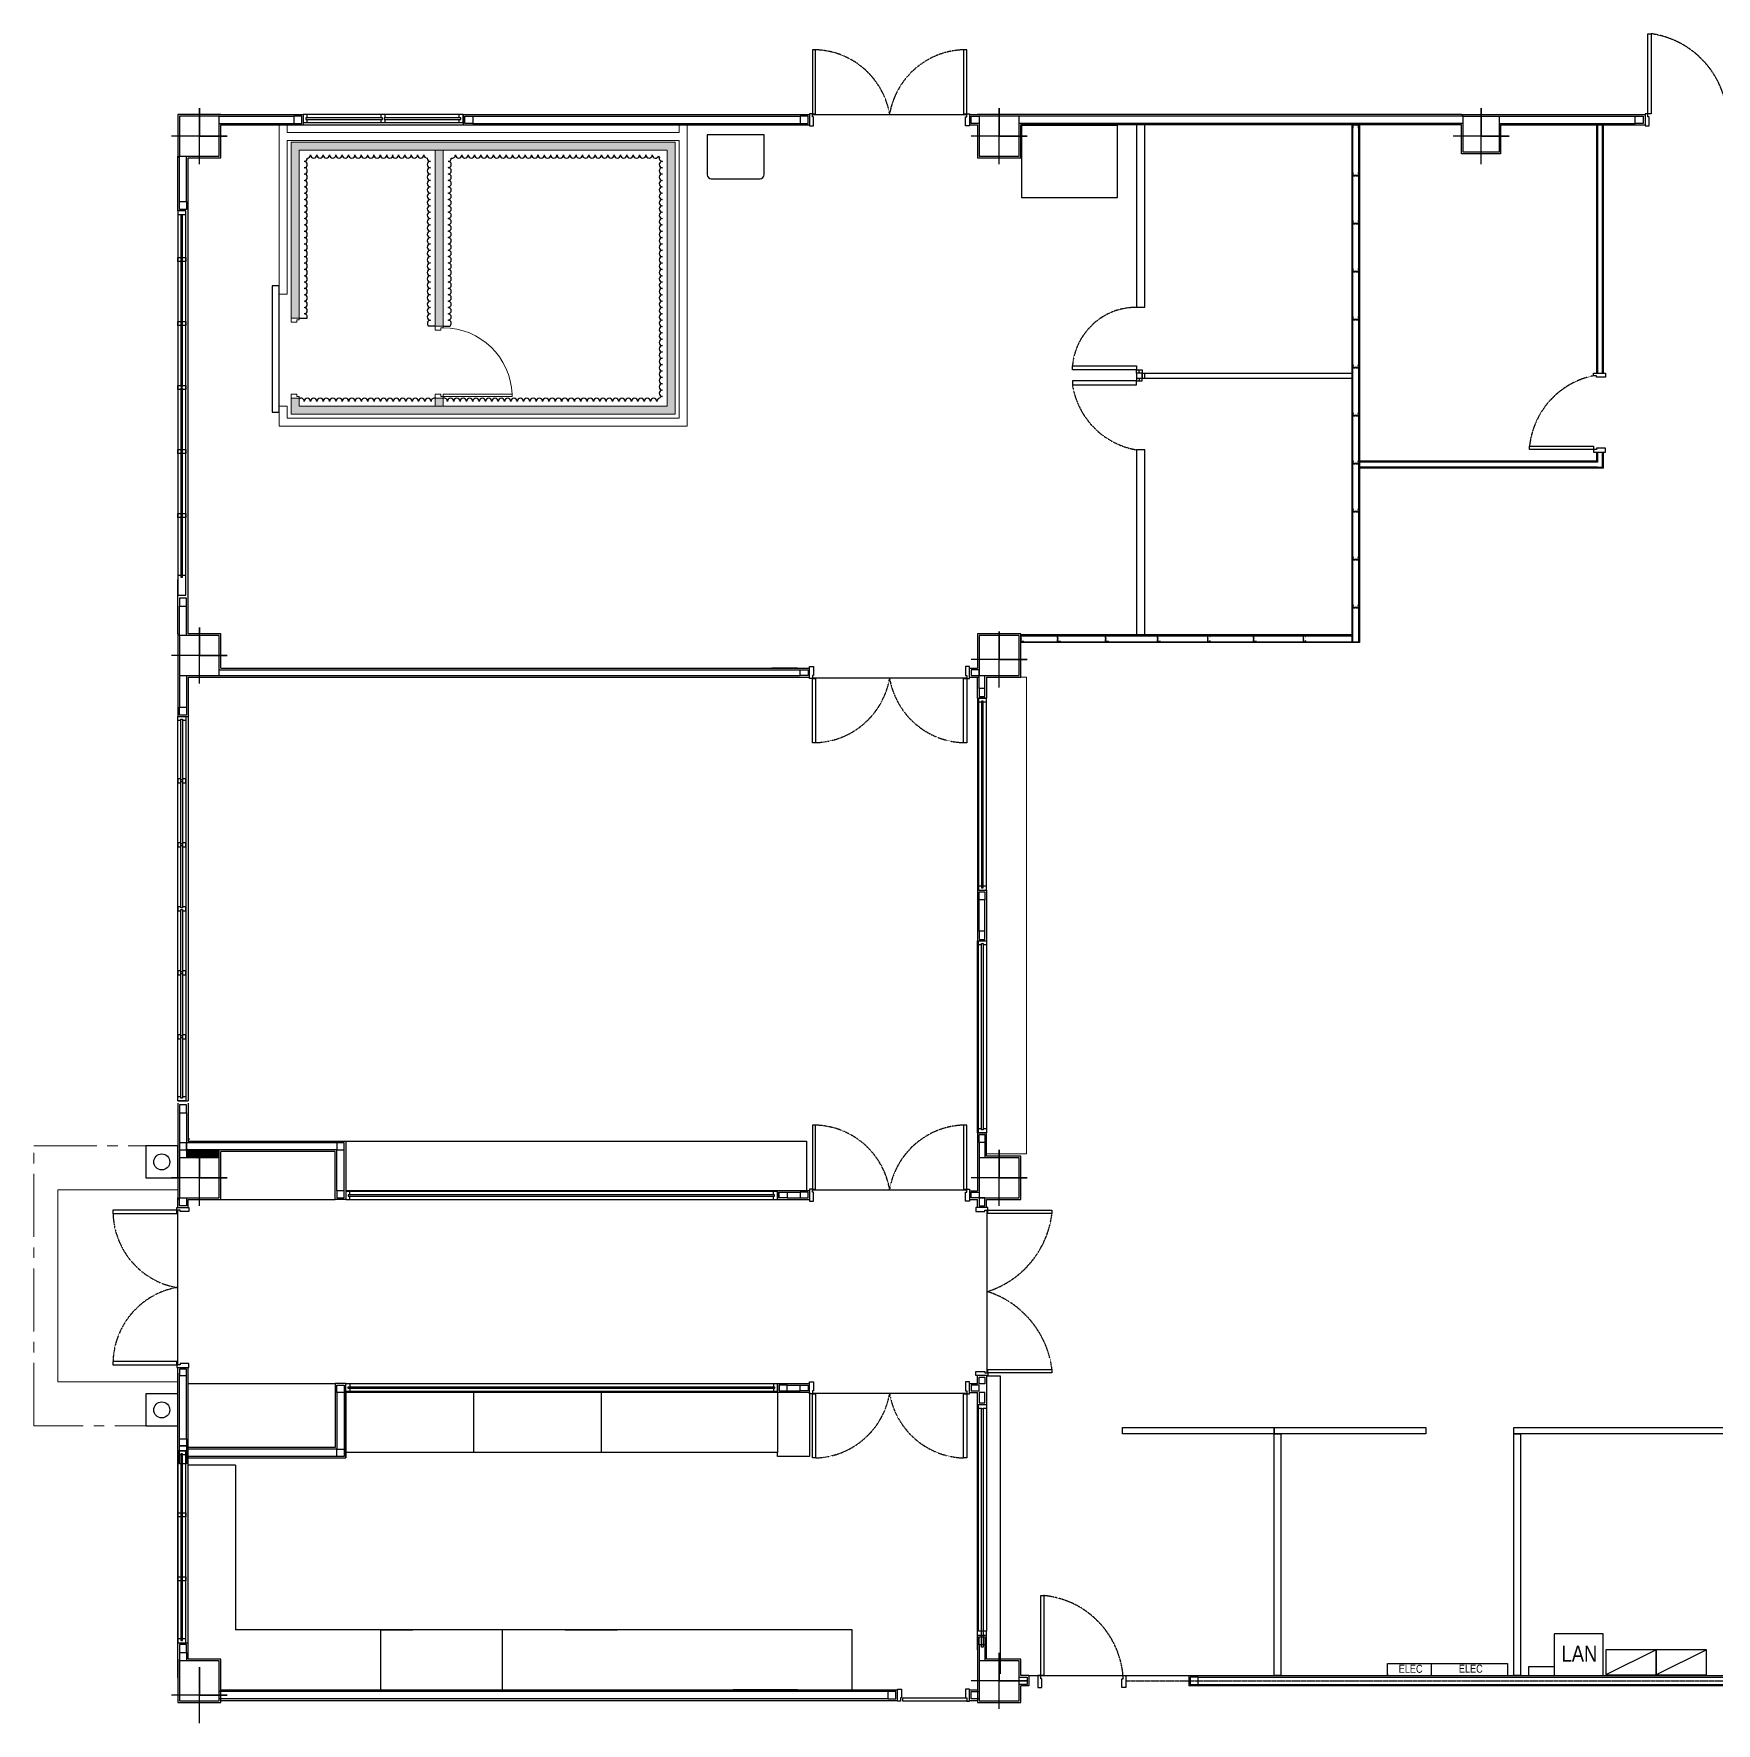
# Model space of a CAD drawing. Header units: inches. Extents: x 1030819 to 1088044, y 14664 to 35779.
# Drawn here: x 1030819 to 1051854, y 14664 to 35779 of the extents above; entities that cross this region are included whole.
import ezdxf

# ---------------------------------------------------------------- set-up
doc = ezdxf.new("R2010")
doc.units = ezdxf.units.IN
doc.header["$MEASUREMENT"] = 0
for name, pattern in [('CENTER2', [1.125, 0.75, -0.125, 0.125, -0.125]), ('DASHED', [0.25, 0.125, -0.125]), ('HIDDEN2', [0.1875, 0.125, -0.0625])]:
    doc.linetypes.add(name, pattern=pattern)
for name, color, linetype in [('1', 7, 'Continuous'), ('ceiling', 7, 'Continuous'), ('COLUMN', 1, 'Continuous'), ('Dry-Wall', 12, 'Continuous'), ('GRID', 156, 'CENTER2'), ('GRID-COLUMN', 210, 'Continuous'), ('H', 1, 'Continuous'), ('Interior Work', 7, 'Continuous'), ('LINE8', 8, 'DASHED'), ('LINE_8GR', 8, 'Continuous'), ('PATITION', 7, 'Continuous'), ('Sash-Door', 51, 'Continuous'), ('Wall-In', 11, 'Continuous'), ('Wall-Out', 40, 'Continuous'), ('WINDOW', 5, 'Continuous'), ('wire_wAY', 43, 'Continuous')]:
    doc.layers.add(name, color=color, linetype=linetype)
doc.layers.add('COL', color=3, linetype='Continuous', lineweight=18)
doc.layers.add('WALL', color=1, linetype='Continuous', lineweight=18)
doc.styles.add('SPEC', font='ARIALN.TTF')
pattern_1 = [(45, (1424751.608, 12471.759), (-8.83883476, 8.83883476), [])]

# ---------------------------------------------------------------- blocks, each defined once
blk = doc.blocks.new('A$C0B07433A')
at = {"layer": 'GRID-COLUMN'}
blk.add_lwpolyline([(0, -350), (0, 0), (350, 0), (0, 0), (0, 350), (0, 0), (-350, 0)], dxfattribs=at)
blk = doc.blocks.new('A$C280F1C85')
at = {"layer": 'ceiling'}
blk.add_circle((200, 200), 100, dxfattribs=at)

msp = doc.modelspace()

# ---------------------------------------------------------------- hatches: boundary and pattern name
at = {"layer": 'H', "ltscale": 100}
h = msp.add_hatch(dxfattribs=at)
h.set_pattern_fill('HONEY', color=0, scale=250, angle=90, style=0)
h.set_pattern_definition([(90, (480316.7, -284010.785), (-27.0632937, 46.875), [31.25, -62.5]), (210, (480316.7, -284010.785), (-27.0632939, -46.8749999), [31.25, -62.5]), (150, (480316.7, -284010.785), (-54.1265877, 1e-07), [-62.5, 31.25])])
h.paths.add_polyline_path([(1034139, 31124), (1034139, 31024), (1035839, 31024), (1035839, 31124)])
h.paths.add_polyline_path([(1034039, 31224), (1034039, 31024), (1034139, 31024), (1034139, 31224)], flags=17)
h.paths.add_polyline_path([(1035939, 31124), (1035939, 31024), (1038739, 31024), (1038739, 31124)])
h.paths.add_polyline_path([(1035839, 31124), (1035839, 31024), (1035939, 31024), (1035939, 31124)], flags=16)
h.paths.add_polyline_path([(1035839, 31224), (1035839, 31124), (1035939, 31124), (1035939, 31224)], flags=17)
h.paths.add_polyline_path([(1034039, 34424), (1034039, 32224), (1034139, 32224), (1034139, 34324), (1038739, 34324), (1038739, 31124), (1038739, 31024), (1038839, 31024), (1038839, 34424)])
h.paths.add_polyline_path([(1035839, 34324), (1035839, 32124), (1035939, 32124), (1035939, 34324)], flags=17)
at = {"layer": 'LINE_8GR'}
h = msp.add_hatch(dxfattribs=at)
h.set_pattern_fill('ANSI31', color=0, scale=100, style=0)
h.set_pattern_definition(pattern_1)
h.paths.add_polyline_path([(1032889, 21729), (1032889, 21829), (1032729, 21829), (1032729, 21729)])
h = msp.add_hatch(dxfattribs=at)
h.set_pattern_fill('ANSI31', color=0, scale=100, style=0)
h.set_pattern_definition(pattern_1)
h.paths.add_polyline_path([(1033139, 21729), (1033139, 21829), (1032889, 21829), (1032889, 21729)])

# ---------------------------------------------------------------- linework, layer by layer
at = {"color": 0, "linetype": 'ByBlock', "ltscale": 100}
for p, q in [((1044605, 34639), (1044605, 32360)), ((1044710, 32360), (1044710, 34639)), ((1044605, 31539), (1044605, 31469)), ((1044675, 31539), (1044675, 31469)), ((1044710, 31469), (1044710, 31539)), ((1044605, 30580), (1044605, 28267)), ((1044710, 30580), (1044605, 30580)), ((1044710, 28267), (1044710, 30580)), ((1050446, 30349), (1050446, 30549)), ((1040366, 27849), (1040048, 27849)), ((1033343, 17889), (1032749, 17889)), ((1040368, 15079), (1039562, 15079))]:
    msp.add_line(p, q, dxfattribs=at)
at = {"color": 0}
for p, q in [((1044605, 32360), (1044710, 32360)), ((1044605, 31580), (1044675, 31580)), ((1044605, 31440), (1044675, 31440))]:
    msp.add_line(p, q, dxfattribs=at)
at = {"color": 0, "linetype": 'HIDDEN2'}
for p, q in [((1044640, 31539), (1044640, 31580)), ((1044640, 31469), (1044640, 31440))]:
    msp.add_line(p, q, dxfattribs=at)
at = {"color": 0, "linetype": 'ByBlock', "ltscale": 100}
for points in [[(1043167, 33731), (1044367, 33731), (1044367, 34631), (1043167, 34631)], [(1033889, 32627), (1033799, 32627), (1033799, 31051), (1033889, 31051)]]:
    msp.add_lwpolyline(points, close=True, dxfattribs=at)
at = {"color": 0}
for points in [[(1044605, 31580), (1043805, 31580), (1043805, 31630), (1044605, 31630), (1044605, 31580)], [(1044605, 31440), (1043805, 31440), (1043805, 31390), (1044605, 31390), (1044605, 31440)], [(1042904, 15279), (1042904, 19003), (1042729, 19003)]]:
    msp.add_lwpolyline(points, dxfattribs=at)
at = {"color": 0, "linetype": 'HIDDEN2'}
for centre, radius, start, end in [((1044601, 31560), 799, 89.7356, 175.0253), ((1044769, 31542), 976, 188.9765, 260.3117)]:
    msp.add_arc(centre, radius, start, end, dxfattribs=at)
at = {"layer": '1', "color": 0}
for p, q in [((1051102, 15582), (1050472, 15267)), ((1051732, 15582), (1051102, 15267))]:
    msp.add_line(p, q, dxfattribs=at)
for points in [[(1050472, 15582), (1050472, 15267), (1051102, 15267), (1051102, 15582)], [(1051102, 15582), (1051102, 15267), (1051732, 15267), (1051732, 15582)]]:
    msp.add_lwpolyline(points, close=True, dxfattribs=at)
at = {"layer": 'COL', "color": 0}
for p, q in [((1042729, 27739), (1043229, 27739)), ((1043229, 21779), (1043229, 27739)), ((1042729, 21779), (1043229, 21779))]:
    msp.add_line(p, q, dxfattribs=at)
at = {"layer": 'COLUMN', "color": 0}
for points in [[(1032639, 34249), (1033139, 34249), (1033139, 34749), (1032639, 34749)], [(1042639, 34249), (1043139, 34249), (1043139, 34749), (1042639, 34749)], [(1048689, 34749), (1049139, 34749), (1049139, 34299), (1048689, 34299)], [(1032639, 27759), (1033139, 27759), (1033139, 28259), (1032639, 28259)], [(1042639, 27759), (1043139, 27759), (1043139, 28259), (1042639, 28259)], [(1032639, 21229), (1033139, 21229), (1033139, 21729), (1032639, 21729)], [(1042639, 21229), (1043139, 21229), (1043139, 21729), (1042639, 21729)], [(1032639, 14944), (1033139, 14944), (1033139, 15444), (1032639, 15444)], [(1042639, 14944), (1043139, 14944), (1043139, 15444), (1042639, 15444)]]:
    msp.add_lwpolyline(points, close=True, dxfattribs=at)
at = {"layer": 'COLUMN', "color": 0, "ltscale": 100}
for points in [[(1032219, 21479), (1032619, 21479), (1032619, 21879), (1032219, 21879)], [(1032219, 18379), (1032619, 18379), (1032619, 18779), (1032219, 18779)]]:
    msp.add_lwpolyline(points, close=True, dxfattribs=at)
at = {"layer": 'Dry-Wall', "color": 0}
for p, q in [((1047298, 34639), (1047298, 28169)), ((1047310, 28169), (1047310, 34639)), ((1047384, 28169), (1047384, 34639)), ((1047396, 34639), (1047396, 28169)), ((1047310, 28267), (1043159, 28267)), ((1043159, 28255), (1047310, 28255)), ((1043159, 28181), (1047384, 28181)), ((1047396, 28169), (1043159, 28169))]:
    msp.add_line(p, q, dxfattribs=at)
for points in [[(1047321, 34607), (1047310, 34607), (1047310, 34639), (1047340, 34639), (1047347, 34633), (1047354, 34639), (1047384, 34639), (1047384, 34607), (1047373, 34607), (1047373, 34609), (1047382, 34609), (1047382, 34637), (1047355, 34637), (1047347, 34631), (1047339, 34637), (1047312, 34637), (1047312, 34609), (1047321, 34609)], [(1047321, 34037), (1047310, 34037), (1047310, 34005), (1047340, 34005), (1047347, 34010), (1047354, 34005), (1047384, 34005), (1047384, 34037), (1047373, 34037), (1047373, 34035), (1047382, 34035), (1047382, 34007), (1047355, 34007), (1047347, 34013), (1047339, 34007), (1047312, 34007), (1047312, 34035), (1047321, 34035)], [(1047321, 33437), (1047310, 33437), (1047310, 33405), (1047340, 33405), (1047347, 33410), (1047354, 33405), (1047384, 33405), (1047384, 33437), (1047373, 33437), (1047373, 33435), (1047382, 33435), (1047382, 33407), (1047355, 33407), (1047347, 33413), (1047339, 33407), (1047312, 33407), (1047312, 33435), (1047321, 33435)], [(1047321, 32837), (1047310, 32837), (1047310, 32805), (1047340, 32805), (1047347, 32810), (1047354, 32805), (1047384, 32805), (1047384, 32837), (1047373, 32837), (1047373, 32835), (1047382, 32835), (1047382, 32807), (1047355, 32807), (1047347, 32813), (1047339, 32807), (1047312, 32807), (1047312, 32835), (1047321, 32835)], [(1047321, 32237), (1047310, 32237), (1047310, 32205), (1047340, 32205), (1047347, 32210), (1047354, 32205), (1047384, 32205), (1047384, 32237), (1047373, 32237), (1047373, 32235), (1047382, 32235), (1047382, 32207), (1047355, 32207), (1047347, 32213), (1047339, 32207), (1047312, 32207), (1047312, 32235), (1047321, 32235)], [(1047321, 31637), (1047310, 31637), (1047310, 31605), (1047340, 31605), (1047347, 31610), (1047354, 31605), (1047384, 31605), (1047384, 31637), (1047373, 31637), (1047373, 31635), (1047382, 31635), (1047382, 31607), (1047355, 31607), (1047347, 31613), (1047339, 31607), (1047312, 31607), (1047312, 31635), (1047321, 31635)], [(1047321, 31037), (1047310, 31037), (1047310, 31005), (1047340, 31005), (1047347, 31010), (1047354, 31005), (1047384, 31005), (1047384, 31037), (1047373, 31037), (1047373, 31035), (1047382, 31035), (1047382, 31007), (1047355, 31007), (1047347, 31013), (1047339, 31007), (1047312, 31007), (1047312, 31035), (1047321, 31035)], [(1047321, 30437), (1047310, 30437), (1047310, 30405), (1047340, 30405), (1047347, 30410), (1047354, 30405), (1047384, 30405), (1047384, 30437), (1047373, 30437), (1047373, 30435), (1047382, 30435), (1047382, 30407), (1047355, 30407), (1047347, 30413), (1047339, 30407), (1047312, 30407), (1047312, 30435), (1047321, 30435)], [(1047321, 29837), (1047310, 29837), (1047310, 29805), (1047340, 29805), (1047347, 29810), (1047354, 29805), (1047384, 29805), (1047384, 29837), (1047373, 29837), (1047373, 29835), (1047382, 29835), (1047382, 29807), (1047355, 29807), (1047347, 29813), (1047339, 29807), (1047312, 29807), (1047312, 29835), (1047321, 29835)], [(1047321, 29237), (1047310, 29237), (1047310, 29205), (1047340, 29205), (1047347, 29210), (1047354, 29205), (1047384, 29205), (1047384, 29237), (1047373, 29237), (1047373, 29235), (1047382, 29235), (1047382, 29207), (1047355, 29207), (1047347, 29213), (1047339, 29207), (1047312, 29207), (1047312, 29235), (1047321, 29235)], [(1047321, 28637), (1047310, 28637), (1047310, 28605), (1047340, 28605), (1047347, 28610), (1047354, 28605), (1047384, 28605), (1047384, 28637), (1047373, 28637), (1047373, 28635), (1047382, 28635), (1047382, 28607), (1047355, 28607), (1047347, 28613), (1047339, 28607), (1047312, 28607), (1047312, 28635), (1047321, 28635)], [(1043191, 28244), (1043191, 28255), (1043159, 28255), (1043159, 28225), (1043164, 28218), (1043159, 28211), (1043159, 28181), (1043191, 28181), (1043191, 28191), (1043189, 28191), (1043189, 28183), (1043161, 28183), (1043161, 28210), (1043167, 28218), (1043161, 28226), (1043161, 28253), (1043189, 28253), (1043189, 28244)], [(1043649, 28244), (1043649, 28255), (1043617, 28255), (1043617, 28225), (1043622, 28218), (1043617, 28211), (1043617, 28181), (1043649, 28181), (1043649, 28191), (1043647, 28191), (1043647, 28183), (1043619, 28183), (1043619, 28210), (1043625, 28218), (1043619, 28226), (1043619, 28253), (1043647, 28253), (1043647, 28244)], [(1044249, 28244), (1044249, 28255), (1044217, 28255), (1044217, 28225), (1044222, 28218), (1044217, 28211), (1044217, 28181), (1044249, 28181), (1044249, 28191), (1044247, 28191), (1044247, 28183), (1044219, 28183), (1044219, 28210), (1044225, 28218), (1044219, 28226), (1044219, 28253), (1044247, 28253), (1044247, 28244)], [(1044899, 28244), (1044899, 28255), (1044867, 28255), (1044867, 28225), (1044872, 28218), (1044867, 28211), (1044867, 28181), (1044899, 28181), (1044899, 28191), (1044897, 28191), (1044897, 28183), (1044869, 28183), (1044869, 28210), (1044875, 28218), (1044869, 28226), (1044869, 28253), (1044897, 28253), (1044897, 28244)], [(1045526, 28244), (1045526, 28255), (1045494, 28255), (1045494, 28225), (1045499, 28218), (1045494, 28211), (1045494, 28181), (1045526, 28181), (1045526, 28191), (1045524, 28191), (1045524, 28183), (1045496, 28183), (1045496, 28210), (1045502, 28218), (1045496, 28226), (1045496, 28253), (1045524, 28253), (1045524, 28244)], [(1046099, 28244), (1046099, 28255), (1046067, 28255), (1046067, 28225), (1046072, 28218), (1046067, 28211), (1046067, 28181), (1046099, 28181), (1046099, 28191), (1046097, 28191), (1046097, 28183), (1046069, 28183), (1046069, 28210), (1046075, 28218), (1046069, 28226), (1046069, 28253), (1046097, 28253), (1046097, 28244)], [(1046722, 28244), (1046722, 28255), (1046690, 28255), (1046690, 28225), (1046695, 28218), (1046690, 28211), (1046690, 28181), (1046722, 28181), (1046722, 28191), (1046720, 28191), (1046720, 28183), (1046692, 28183), (1046692, 28210), (1046698, 28218), (1046692, 28226), (1046692, 28253), (1046720, 28253), (1046720, 28244)]]:
    msp.add_lwpolyline(points, close=True, dxfattribs=at)
at = {"layer": 'GRID', "color": 0}
msp.add_line((1044473, 15194), (1052839, 15194), dxfattribs=at)
at = {"layer": 'H', "color": 0}
for p, q in [((1034139, 32224), (1034236, 32224)), ((1035839, 32124), (1035761, 32124)), ((1035939, 32124), (1036017, 32124))]:
    msp.add_line(p, q, dxfattribs=at)
for centre, start, end in [((1034199, 34224), 270, 0), ((1034239, 34264), 270, 0), ((1034318, 34264), 180, 0), ((1034398, 34264), 180, 0), ((1034477, 34264), 180, 0), ((1034557, 34264), 180, 0), ((1034636, 34264), 180, 0), ((1034715, 34264), 180, 0), ((1034795, 34264), 180, 0), ((1034874, 34264), 180, 0), ((1034954, 34264), 180, 0), ((1035033, 34264), 180, 0), ((1035112, 34264), 180, 0), ((1035192, 34264), 180, 0), ((1035271, 34264), 180, 0), ((1035340, 34265), 180, 0), ((1035419, 34265), 180, 0), ((1035499, 34265), 180, 0), ((1035578, 34265), 180, 0), ((1035657, 34265), 180, 0), ((1035737, 34265), 180, 273.1886), ((1035779, 34224), 178.8363, 270), ((1035999, 34224), 270, 2.7444), ((1036051, 34264), 252.1981, 0), ((1036131, 34264), 180, 0), ((1036210, 34264), 180, 0), ((1036289, 34264), 180, 0), ((1036369, 34264), 180, 0), ((1036448, 34264), 180, 0), ((1036528, 34264), 180, 0), ((1036607, 34264), 180, 0), ((1036686, 34264), 180, 0), ((1036766, 34264), 180, 0), ((1036845, 34264), 180, 0), ((1036924, 34264), 180, 0), ((1037004, 34264), 180, 0), ((1037083, 34264), 180, 0), ((1037163, 34264), 180, 0), ((1037242, 34264), 180, 0), ((1037321, 34264), 180, 0), ((1037401, 34264), 180, 0), ((1037480, 34264), 180, 0), ((1037560, 34264), 180, 0), ((1037639, 34264), 180, 0), ((1037718, 34264), 180, 0), ((1037798, 34264), 180, 0), ((1037877, 34264), 180, 0), ((1037957, 34264), 180, 0), ((1038036, 34264), 180, 0), ((1038115, 34264), 180, 0), ((1038195, 34264), 180, 0), ((1038274, 34264), 180, 0), ((1038354, 34264), 180, 0), ((1038433, 34264), 180, 0), ((1038512, 34264), 180, 0), ((1038592, 34264), 180, 343.6769), ((1038668, 34264), 195.3854, 226.0844), ((1038679, 34224), 163.7614, 270), ((1034199, 34144), 270, 90), ((1034199, 34065), 270, 90), ((1034199, 33986), 270, 90), ((1035779, 34145), 90, 270), ((1035779, 34066), 90, 270), ((1035779, 33986), 90, 270), ((1035999, 34145), 270, 90), ((1035999, 34066), 270, 90), ((1035999, 33986), 270, 90), ((1038679, 34144), 90, 270), ((1038679, 34065), 90, 270), ((1038679, 33986), 90, 270), ((1034199, 33906), 270, 90), ((1034199, 33827), 270, 90), ((1034199, 33747), 270, 90), ((1035779, 33907), 90, 270), ((1035779, 33827), 90, 270), ((1035779, 33748), 90, 270), ((1035999, 33907), 270, 90), ((1035999, 33827), 270, 90), ((1035999, 33748), 270, 90), ((1038679, 33906), 90, 270), ((1038679, 33827), 90, 270), ((1038679, 33747), 90, 270), ((1034199, 33668), 270, 90), ((1034199, 33589), 270, 90), ((1035779, 33669), 90, 270), ((1035779, 33589), 90, 270), ((1035999, 33669), 270, 90), ((1035999, 33589), 270, 90), ((1038679, 33668), 90, 270), ((1038679, 33589), 90, 270), ((1034199, 33509), 270, 90), ((1034199, 33430), 270, 90), ((1034199, 33350), 270, 90), ((1035779, 33510), 90, 270), ((1035779, 33430), 90, 270), ((1035779, 33351), 90, 270), ((1035999, 33510), 270, 90), ((1035999, 33430), 270, 90), ((1035999, 33351), 270, 90), ((1038679, 33509), 90, 270), ((1038679, 33430), 90, 270), ((1038679, 33350), 90, 270), ((1034199, 33271), 270, 90), ((1034199, 33192), 270, 90), ((1034199, 33112), 270, 90), ((1035779, 33272), 90, 270), ((1035779, 33192), 90, 270), ((1035779, 33113), 90, 270), ((1035999, 33272), 270, 90), ((1035999, 33192), 270, 90), ((1035999, 33113), 270, 90), ((1038679, 33271), 90, 270), ((1038679, 33192), 90, 270), ((1038679, 33112), 90, 270), ((1034199, 33033), 270, 90), ((1034199, 32953), 270, 90), ((1035779, 33034), 90, 270), ((1035779, 32954), 90, 270), ((1035999, 33034), 270, 90), ((1035999, 32954), 270, 90), ((1038679, 33033), 90, 270), ((1038679, 32953), 90, 270), ((1034199, 32874), 270, 90), ((1034199, 32795), 270, 90), ((1034199, 32715), 270, 90), ((1035779, 32875), 90, 270), ((1035779, 32795), 90, 270), ((1035779, 32716), 90, 270), ((1035999, 32875), 270, 90), ((1035999, 32795), 270, 90), ((1035999, 32716), 270, 90), ((1038679, 32874), 90, 270), ((1038679, 32795), 90, 270), ((1038679, 32715), 90, 270), ((1034199, 32636), 270, 90), ((1034199, 32557), 270, 90), ((1035779, 32637), 90, 270), ((1035779, 32557), 90, 270), ((1035779, 32478), 90, 270), ((1035999, 32637), 270, 90), ((1035999, 32557), 270, 90), ((1035999, 32478), 270, 90), ((1038679, 32636), 90, 270), ((1038679, 32557), 90, 270), ((1034199, 32477), 270, 90), ((1034199, 32398), 270, 90), ((1034199, 32318), 270, 90), ((1035779, 32398), 90, 270), ((1035779, 32319), 90, 270), ((1035999, 32398), 270, 90), ((1035999, 32319), 270, 90), ((1038679, 32477), 90, 270), ((1038679, 32398), 90, 270), ((1038679, 32318), 90, 270), ((1034199, 32239), 337.6214, 90), ((1035779, 32240), 90, 270), ((1035779, 32160), 90, 244.1267), ((1035999, 32240), 270, 90), ((1035999, 32160), 295.8733, 90), ((1038679, 32239), 90, 270), ((1038679, 32160), 90, 270), ((1038679, 32080), 90, 270), ((1038679, 32001), 90, 270), ((1038679, 31921), 90, 270), ((1038679, 31842), 90, 270), ((1038679, 31763), 90, 270), ((1038679, 31683), 90, 270), ((1038679, 31604), 90, 270), ((1038679, 31524), 90, 270), ((1038679, 31445), 90, 270), ((1038679, 31366), 90, 270), ((1038679, 31286), 90, 270), ((1034161, 31185), 0, 122.8558), ((1034240, 31185), 0, 180), ((1034319, 31185), 0, 180), ((1034399, 31185), 0, 180), ((1034478, 31185), 0, 180), ((1034558, 31185), 0, 180), ((1034558, 31185), 0, 180), ((1034637, 31185), 0, 180), ((1034716, 31185), 0, 180), ((1034796, 31185), 0, 180), ((1034875, 31185), 0, 180), ((1034955, 31185), 0, 180), ((1035034, 31185), 0, 180), ((1035113, 31185), 0, 180), ((1035193, 31185), 0, 180), ((1035272, 31185), 0, 180), ((1035352, 31185), 0, 180), ((1035431, 31185), 0, 180), ((1035510, 31185), 0, 180), ((1035590, 31185), 0, 180), ((1035669, 31185), 0, 180), ((1035748, 31185), 0, 180), ((1035828, 31185), 73.6748, 180), ((1035950, 31185), 0, 106.3252), ((1036030, 31185), 0, 180), ((1036109, 31185), 0, 180), ((1036188, 31185), 0, 180), ((1036268, 31185), 0, 180), ((1036347, 31185), 0, 180), ((1036427, 31185), 0, 180), ((1036506, 31185), 0, 180), ((1036585, 31185), 0, 180), ((1036665, 31185), 0, 180), ((1036744, 31185), 0, 180), ((1036824, 31185), 0, 180), ((1036903, 31185), 0, 180), ((1036982, 31185), 0, 180), ((1037062, 31185), 0, 180), ((1037141, 31185), 0, 180), ((1037221, 31185), 0, 180), ((1037300, 31185), 0, 180), ((1037379, 31185), 0, 180), ((1037459, 31185), 0, 180), ((1037538, 31185), 0, 180), ((1037618, 31185), 0, 180), ((1037697, 31185), 0, 180), ((1037776, 31185), 0, 180), ((1037856, 31185), 0, 180), ((1037935, 31185), 0, 180), ((1038014, 31185), 0, 180), ((1038094, 31185), 0, 180), ((1038173, 31185), 0, 180), ((1038253, 31185), 0, 180), ((1038332, 31185), 0, 180), ((1038411, 31185), 0, 180), ((1038491, 31185), 0, 180), ((1038570, 31185), 0, 180), ((1038650, 31185), 99.781, 180), ((1038679, 31207), 90, 154.5248)]:
    msp.add_arc(centre, 39.7, start, end, dxfattribs=at)
at = {"layer": 'Interior Work', "color": 0}
for p, q in [((1050356, 34639), (1050356, 31539)), ((1050371, 34639), (1050371, 31539)), ((1050431, 31539), (1050431, 34639)), ((1050446, 31539), (1050446, 34639)), ((1050356, 30439), (1047396, 30439)), ((1050371, 30424), (1047396, 30424)), ((1050356, 30549), (1050356, 30439)), ((1050371, 30549), (1050371, 30424)), ((1050431, 30364), (1050431, 30549)), ((1050371, 30364), (1047396, 30364)), ((1050446, 30349), (1047396, 30349)), ((1050371, 30364), (1050431, 30364)), ((1034719, 21939), (1040480, 21939)), ((1034719, 21939), (1034719, 21319)), ((1040480, 21939), (1040480, 21319)), ((1034719, 18799), (1034719, 17979)), ((1033343, 17889), (1033343, 15829))]:
    msp.add_line(p, q, dxfattribs=at)
at = {"layer": 'Interior Work', "color": 0, "lineweight": -2}
for p, q in [((1050440, 15779), (1049827, 15779)), ((1049827, 15778), (1049827, 15259)), ((1050440, 15259), (1050440, 15779)), ((1049827, 15368), (1049507, 15368)), ((1049507, 15368), (1049507, 15259))]:
    msp.add_line(p, q, dxfattribs=at)
at = {"layer": 'LINE8', "color": 0, "linetype": 'ByBlock'}
for p, q in [((1039239, 34518), (1039239, 34018)), ((1039949, 34518), (1039239, 34518)), ((1039949, 34018), (1039949, 34518)), ((1039289, 33968), (1039899, 33968)), ((1047396, 31272), (1047396, 32472)), ((1032749, 21969), (1032769, 21969)), ((1036319, 18049), (1036319, 18799)), ((1037919, 18049), (1037919, 18799)), ((1040119, 18799), (1040119, 18049)), ((1040519, 18799), (1040519, 17999)), ((1040119, 18049), (1034719, 18049)), ((1037919, 18049), (1036319, 18049)), ((1040119, 18049), (1037919, 18049)), ((1040119, 17999), (1040119, 18049)), ((1040519, 17999), (1040119, 17999)), ((1041053, 15829), (1033343, 15829)), ((1035159, 15079), (1035159, 15829)), ((1035159, 15829), (1035559, 15829)), ((1036679, 15079), (1036679, 15829)), ((1037464, 15829), (1038114, 15829)), ((1037464, 15829), (1038114, 15829)), ((1041053, 15079), (1041053, 15829)), ((1047743, 15259), (1047743, 15409)), ((1047743, 15409), (1049243, 15409)), ((1047743, 15409), (1048291, 15409)), ((1047743, 15279), (1047743, 15259)), ((1048291, 15409), (1048291, 15259)), ((1049243, 15409), (1049243, 15259))]:
    msp.add_line(p, q, dxfattribs=at)
for points in [[(1046328, 18361), (1046328, 18279), (1044432, 18279), (1044432, 18361)], [(1048225, 18361), (1048225, 18279), (1046328, 18279), (1046328, 18361)], [(1046328, 18279), (1046410, 18279), (1046410, 15259), (1046328, 15259)], [(1053635, 18361), (1053635, 18279), (1049323, 18279), (1049323, 18361)], [(1049323, 18279), (1049405, 18279), (1049405, 15259), (1049323, 15259)]]:
    msp.add_lwpolyline(points, close=True, dxfattribs=at)
for centre, start, end in [((1039289, 34018), 180, 270), ((1039899, 34018), 270, 0)]:
    msp.add_arc(centre, 50, start, end, dxfattribs=at)
at = {"layer": 'PATITION', "color": 0}
msp.add_line((1044619, 34639), (1044549, 34639), dxfattribs=at)
for points in [[(1044675, 31580), (1044675, 31539), (1044605, 31539), (1044605, 31580)], [(1044675, 31440), (1044675, 31469), (1044605, 31469), (1044605, 31440)]]:
    msp.add_lwpolyline(points, dxfattribs=at)
msp.add_lwpolyline([(1044675, 31539), (1047298, 31539), (1047298, 31469), (1044675, 31469)], close=True, dxfattribs=at)
at = {"layer": 'Sash-Door', "color": 0}
for points in [[(1051001, 34779), (1051001, 35779), (1051041, 35779), (1051041, 34779)], [(1040594, 34779), (1040594, 35579), (1040554, 35579), (1040554, 34779)], [(1042484, 34779), (1042484, 35579), (1042444, 35579), (1042444, 34779)], [(1040399, 34659), (1040499, 34659), (1040499, 34749), (1040399, 34749)], [(1042639, 34659), (1042539, 34659), (1042539, 34749), (1042639, 34749)], [(1050840, 34749), (1050940, 34749), (1050940, 34659), (1050840, 34659)], [(1050319, 30584), (1049519, 30584), (1049519, 30624), (1050319, 30624)], [(1040399, 27829), (1040499, 27829), (1040499, 27759), (1040399, 27759)], [(1040594, 27719), (1040594, 26919), (1040554, 26919), (1040554, 27719)], [(1042484, 27719), (1042484, 26919), (1042444, 26919), (1042444, 27719)], [(1042639, 27829), (1042539, 27829), (1042539, 27759), (1042639, 27759)], [(1042639, 27596), (1042639, 27496), (1042709, 27496), (1042709, 27596)], [(1042639, 24956), (1042639, 25056), (1042709, 25056), (1042709, 24956)], [(1042639, 24561), (1042639, 24461), (1042709, 24461), (1042709, 24561)], [(1040594, 21339), (1040594, 22139), (1040554, 22139), (1040554, 21339)], [(1042484, 21339), (1042484, 22139), (1042444, 22139), (1042444, 21339)], [(1042639, 21921), (1042639, 22021), (1042709, 22021), (1042709, 21921)], [(1032729, 21229), (1032729, 21129), (1032639, 21129), (1032639, 21229)], [(1040239, 21229), (1040139, 21229), (1040139, 21299), (1040239, 21299)], [(1040399, 21229), (1040499, 21229), (1040499, 21299), (1040399, 21299)], [(1042639, 21229), (1042539, 21229), (1042539, 21299), (1042639, 21299)], [(1042639, 21229), (1042639, 21129), (1042709, 21129), (1042709, 21229)], [(1042749, 21074), (1043549, 21074), (1043549, 21034), (1042749, 21034)], [(1032609, 19184), (1031809, 19184), (1031809, 19144), (1032609, 19144)], [(1032729, 19009), (1032729, 19089), (1032639, 19089), (1032639, 19009)], [(1042749, 19084), (1043549, 19084), (1043549, 19044), (1042749, 19044)], [(1040239, 18889), (1040139, 18889), (1040139, 18819), (1040239, 18819)], [(1040399, 18889), (1040499, 18889), (1040499, 18819), (1040399, 18819)], [(1042639, 18889), (1042539, 18889), (1042539, 18819), (1042639, 18819)], [(1042639, 18907), (1042639, 18989), (1042709, 18989), (1042709, 18907)], [(1042639, 18798), (1042639, 18669), (1042709, 18669), (1042709, 18798)], [(1040594, 18779), (1040594, 17979), (1040554, 17979), (1040554, 18779)], [(1042484, 18779), (1042484, 17979), (1042444, 17979), (1042444, 18779)], [(1043408, 15259), (1043408, 16259), (1043448, 16259), (1043448, 15259)], [(1042639, 15644), (1042639, 15744), (1042709, 15744), (1042709, 15644)], [(1043239, 15149), (1043139, 15149), (1043139, 15239), (1043239, 15239)], [(1045279, 15149), (1045379, 15149), (1045379, 15239), (1045279, 15239)], [(1041499, 14969), (1041599, 14969), (1041599, 15059), (1041499, 15059)], [(1042639, 14969), (1042539, 14969), (1042539, 15059), (1042639, 15059)], [(1042484, 14939), (1041684, 14939), (1041684, 14979), (1042484, 14979)]]:
    msp.add_lwpolyline(points, close=True, dxfattribs=at)
for points in [[(1040519, 34779), (1040519, 34629), (1040569, 34629), (1040569, 34739), (1040554, 34739), (1040554, 34779), (1040519, 34779)], [(1042519, 34779), (1042519, 34629), (1042469, 34629), (1042469, 34739), (1042484, 34739), (1042484, 34779), (1042519, 34779)], [(1050966, 34779), (1050966, 34629), (1051016, 34629), (1051016, 34739), (1051001, 34739), (1051001, 34779), (1050966, 34779)], [(1050319, 31539), (1050469, 31539), (1050469, 31489), (1050359, 31489), (1050359, 31504), (1050319, 31504), (1050319, 31539)], [(1050319, 30549), (1050469, 30549), (1050469, 30599), (1050359, 30599), (1050359, 30584), (1050319, 30584), (1050319, 30549)], [(1040519, 27719), (1040519, 27869), (1040569, 27869), (1040569, 27759), (1040554, 27759), (1040554, 27719), (1040519, 27719)], [(1042519, 27719), (1042519, 27869), (1042469, 27869), (1042469, 27759), (1042484, 27759), (1042484, 27719), (1042519, 27719)], [(1040519, 21339), (1040519, 21189), (1040569, 21189), (1040569, 21299), (1040554, 21299), (1040554, 21339), (1040519, 21339)], [(1042519, 21339), (1042519, 21189), (1042469, 21189), (1042469, 21299), (1042484, 21299), (1042484, 21339), (1042519, 21339)], [(1032609, 21109), (1032759, 21109), (1032759, 21059), (1032649, 21059), (1032649, 21074), (1032609, 21074), (1032609, 21109)], [(1042749, 21109), (1042599, 21109), (1042599, 21059), (1042709, 21059), (1042709, 21074), (1042749, 21074), (1042749, 21109)], [(1032609, 19109), (1032759, 19109), (1032759, 19159), (1032649, 19159), (1032649, 19144), (1032609, 19144), (1032609, 19109)], [(1042749, 19009), (1042599, 19009), (1042599, 19059), (1042709, 19059), (1042709, 19044), (1042749, 19044), (1042749, 19009)], [(1040519, 18779), (1040519, 18929), (1040569, 18929), (1040569, 18819), (1040554, 18819), (1040554, 18779), (1040519, 18779)], [(1042519, 18779), (1042519, 18929), (1042469, 18929), (1042469, 18819), (1042484, 18819), (1042484, 18779), (1042519, 18779)], [(1043373, 15259), (1043373, 15109), (1043423, 15109), (1043423, 15219), (1043408, 15219), (1043408, 15259), (1043373, 15259)], [(1044473, 15259), (1044473, 15109), (1044423, 15109), (1044423, 15219), (1044438, 15219), (1044438, 15259), (1044473, 15259)], [(1041619, 14939), (1041619, 15089), (1041669, 15089), (1041669, 14979), (1041654, 14979), (1041654, 14939), (1041619, 14939)], [(1042519, 14939), (1042519, 15089), (1042469, 15089), (1042469, 14979), (1042484, 14979), (1042484, 14939), (1042519, 14939)]]:
    msp.add_lwpolyline(points, dxfattribs=at)
at = {"layer": 'Sash-Door', "color": 0, "linetype": 'HIDDEN2'}
msp.add_lwpolyline([(1032609, 21074), (1031809, 21074), (1031809, 21034), (1032609, 21034)], close=True, dxfattribs=at)
at = {"layer": 'Sash-Door', "color": 0, "linetype": 'HIDDEN2', "ltscale": 1.5}
for centre, radius, start, end in [((1050885, 34679), 1111, 5.1525, 81.9099), ((1050519, 30519), 1005, 101.4566, 173.996), ((1043342, 15164), 1100, 4.9526, 84.4716)]:
    msp.add_arc(centre, radius, start, end, dxfattribs=at)
at = {"layer": 'Sash-Door', "color": 0, "linetype": 'HIDDEN2'}
for centre, radius, start, end in [((1040564, 34609), 970, 10.0792, 88.21), ((1042474, 34609), 970, 91.79, 169.9208), ((1040564, 27889), 970, 271.79, 349.9208), ((1042474, 27889), 970, 190.0792, 268.21), ((1040564, 21169), 970, 10.0792, 88.21), ((1042474, 21169), 970, 91.79, 169.9208), ((1032779, 21064), 970, 181.79, 259.9208), ((1042387, 21175), 1171, 287.5065, 353.056), ((1032779, 19154), 970, 100.0792, 178.21), ((1042387, 18942), 1171, 6.944, 72.4935), ((1040564, 18949), 970, 271.79, 349.9208), ((1042474, 18949), 970, 190.0792, 268.21)]:
    msp.add_arc(centre, radius, start, end, dxfattribs=at)
at = {"layer": 'WALL', "color": 0}
for p, q in [((1033889, 34639), (1033889, 32524)), ((1033989, 34639), (1033989, 34544)), ((1038889, 34544), (1038889, 34639)), ((1038989, 30874), (1038989, 34639)), ((1033989, 34544), (1038889, 34544)), ((1033989, 34444), (1038889, 34444)), ((1033989, 34444), (1033989, 32524)), ((1034039, 34424), (1034039, 32224)), ((1034039, 34424), (1038839, 34424)), ((1038839, 34424), (1038839, 31024)), ((1038889, 30974), (1038889, 34444)), ((1034139, 34324), (1034139, 32224)), ((1034139, 34324), (1038739, 34324)), ((1035839, 34324), (1035839, 32074)), ((1035939, 34324), (1035939, 32104)), ((1038739, 34324), (1038739, 31124)), ((1033989, 32524), (1033889, 32524)), ((1033889, 31124), (1033889, 30874)), ((1033989, 31124), (1033889, 31124)), ((1033989, 31124), (1033989, 30974)), ((1034039, 31224), (1034039, 31024)), ((1034139, 31224), (1034139, 31124)), ((1034139, 31124), (1038739, 31124)), ((1035839, 31224), (1035839, 31124)), ((1035939, 31223), (1035939, 31124)), ((1033889, 30874), (1038989, 30874)), ((1033989, 30974), (1038889, 30974)), ((1034039, 31024), (1038839, 31024))]:
    msp.add_line(p, q, dxfattribs=at)
for points in [[(1034139, 32224), (1034139, 32204), (1034109, 32204), (1034109, 32174), (1034039, 32174), (1034039, 32224)], [(1035939, 32124), (1035939, 32104), (1035909, 32104), (1035909, 32074), (1035839, 32074), (1035839, 32124)], [(1034139, 31224), (1034139, 31244), (1034109, 31244), (1034109, 31274), (1034039, 31274), (1034039, 31224)], [(1035939, 31224), (1035939, 31244), (1035909, 31244), (1035909, 31274), (1035839, 31274), (1035839, 31224)], [(1035939, 31274), (1035939, 31244), (1036799, 31244), (1036799, 31274)]]:
    msp.add_lwpolyline(points, close=True, dxfattribs=at)
at = {"layer": 'WALL', "color": 0, "linetype": 'CENTER2', "ltscale": 1050}
msp.add_lwpolyline([(1032619, 18379), (1030819, 18379), (1030819, 21879), (1032619, 21879)], dxfattribs=at)
at = {"layer": 'WALL', "color": 0, "linetype": 'Continuous', "ltscale": 700}
msp.add_lwpolyline([(1032619, 18929), (1031119, 18929), (1031119, 21329), (1032619, 21329)], dxfattribs=at)
at = {"layer": 'WALL', "color": 0}
msp.add_arc((1035939, 31244), 860, 1.9991, 90, dxfattribs=at)
at = {"layer": 'Wall-In', "color": 0}
for p, q in [((1042639, 24561), (1042639, 24956)), ((1042709, 24561), (1042709, 24956)), ((1033139, 21729), (1033139, 21829)), ((1045379, 15239), (1052497, 15239)), ((1041499, 15059), (1033139, 15059)), ((1045379, 15149), (1052497, 15149)), ((1041499, 14969), (1033139, 14969))]:
    msp.add_line(p, q, dxfattribs=at)
for points in [[(1033139, 34749), (1034069, 34749)], [(1033139, 34659), (1034069, 34659)], [(1036309, 34749), (1040399, 34749)], [(1036309, 34659), (1040399, 34659)], [(1048689, 34749), (1043139, 34749)], [(1048689, 34659), (1043139, 34659)], [(1049139, 34749), (1050840, 34749)], [(1049139, 34659), (1050840, 34659)], [(1032639, 33684), (1032639, 34249)], [(1032729, 33684), (1032729, 34249)], [(1042639, 34249), (1042639, 34249)], [(1042709, 34249), (1042709, 34249)], [(1032639, 28259), (1032639, 28625)], [(1032729, 28259), (1032729, 28625)], [(1032639, 27759), (1032639, 27364)], [(1032729, 27759), (1032729, 27364)], [(1033139, 27829), (1040399, 27829)], [(1033139, 27759), (1040399, 27759)], [(1042639, 27596), (1042639, 27759)], [(1042709, 27596), (1042709, 27759)], [(1032639, 22294), (1032639, 21729)], [(1032729, 22294), (1032729, 21729)], [(1034699, 21319), (1034699, 21919), (1032729, 21919)], [(1034609, 21319), (1034609, 21829), (1032729, 21829)], [(1042639, 21921), (1042639, 21729)], [(1042709, 21921), (1042709, 21729)], [(1040239, 21299), (1040399, 21299)], [(1040239, 21229), (1040399, 21229)], [(1032639, 18219), (1032639, 19039)], [(1032729, 18219), (1032729, 19039)], [(1034699, 18799), (1034699, 17999), (1032729, 17999)], [(1034609, 18799), (1034609, 18089), (1032729, 18089)], [(1040239, 18889), (1040399, 18889)], [(1040239, 18819), (1040399, 18819)], [(1042639, 18949), (1042639, 18949)], [(1042709, 18949), (1042709, 18949)], [(1042639, 15644), (1042639, 15444)], [(1042709, 15644), (1042709, 15444)], [(1032639, 15549), (1032639, 15444)], [(1032729, 15549), (1032729, 15444)]]:
    msp.add_lwpolyline(points, dxfattribs=at)
for points in [[(1032729, 21829), (1032729, 21919), (1032639, 21919), (1032639, 21829)], [(1034699, 21829), (1034699, 21919), (1034609, 21919), (1034609, 21829)], [(1034699, 21229), (1034699, 21319), (1034609, 21319), (1034609, 21229)], [(1034699, 18889), (1034699, 18799), (1034609, 18799), (1034609, 18889)], [(1032729, 18219), (1032729, 18129), (1032639, 18129), (1032639, 18219)], [(1034699, 18089), (1034699, 17999), (1034609, 17999), (1034609, 18089)]]:
    msp.add_lwpolyline(points, close=True, dxfattribs=at)
at = {"layer": 'Wall-Out', "color": 0}
for p, q in [((1034189, 34769), (1034189, 34639)), ((1036189, 34769), (1036189, 34639)), ((1042619, 27476), (1042619, 27739)), ((1042729, 27739), (1042729, 27476)), ((1042619, 27476), (1042729, 27476)), ((1032619, 27244), (1032749, 27244)), ((1042619, 25076), (1042619, 24441)), ((1042619, 25076), (1042729, 25076)), ((1042729, 25076), (1042729, 24441)), ((1042619, 24441), (1042729, 24441)), ((1032619, 22444), (1032749, 22444)), ((1042619, 22041), (1042619, 21749)), ((1042619, 22041), (1042729, 22041)), ((1042729, 21749), (1042729, 22041)), ((1042619, 18909), (1042619, 19009)), ((1042729, 19009), (1042729, 18649)), ((1042619, 18649), (1042619, 18799)), ((1042619, 18649), (1042729, 18649)), ((1032619, 18069), (1032749, 18069)), ((1032619, 15669), (1032749, 15669)), ((1042619, 15764), (1042619, 15464)), ((1042619, 15764), (1042729, 15764)), ((1042729, 15464), (1042729, 15814)), ((1043259, 15259), (1043159, 15259)), ((1043259, 15259), (1053889, 15259)), ((1043259, 15259), (1043259, 15129)), ((1045259, 15259), (1045259, 15129)), ((1033159, 15079), (1041619, 15079)), ((1043259, 15129), (1043159, 15129)), ((1053939, 15129), (1045259, 15129)), ((1033159, 14949), (1041619, 14949))]:
    msp.add_line(p, q, dxfattribs=at)
for points in [[(1033159, 34769), (1032619, 34769), (1032619, 34229)], [(1032749, 34229), (1033159, 34229), (1033159, 34639)], [(1033139, 34769), (1034189, 34769)], [(1033159, 34639), (1034189, 34639)], [(1036189, 34769), (1040519, 34769)], [(1036189, 34639), (1040519, 34639)], [(1042519, 34769), (1042639, 34769)], [(1042519, 34639), (1042619, 34639)], [(1043159, 34769), (1042619, 34769)], [(1042619, 34639), (1042619, 34229), (1043159, 34229), (1043159, 34639)], [(1048669, 34769), (1043159, 34769)], [(1048669, 34639), (1043159, 34639)], [(1048669, 34769), (1049159, 34769)], [(1049159, 34639), (1049159, 34279), (1048669, 34279), (1048669, 34639)], [(1049159, 34769), (1050966, 34769)], [(1049159, 34639), (1050966, 34639)], [(1032619, 33564), (1032619, 34249)], [(1032749, 33564), (1032749, 34229)], [(1032619, 28279), (1032619, 28959)], [(1032749, 28279), (1032749, 28959)], [(1032619, 28279), (1032619, 27759)], [(1033159, 27849), (1033159, 28279), (1032749, 28279)], [(1042729, 27739), (1043159, 27739), (1043159, 28279), (1042619, 28279), (1042619, 27849)], [(1032619, 27759), (1032619, 27244)], [(1032749, 27739), (1033159, 27739)], [(1032749, 27739), (1032749, 27244)], [(1033159, 27849), (1040519, 27849)], [(1033159, 27739), (1040519, 27739)], [(1042519, 27849), (1042619, 27849)], [(1042519, 27739), (1042639, 27739)], [(1032619, 22414), (1032619, 21729)], [(1032749, 22414), (1032749, 21939)], [(1032619, 21749), (1032619, 21209)], [(1032749, 21939), (1034719, 21939), (1034719, 21209), (1034589, 21209), (1034589, 21809), (1033159, 21809)], [(1032749, 21209), (1033159, 21209), (1033159, 21809)], [(1042619, 21749), (1042619, 21749), (1042619, 21319)], [(1042729, 21209), (1043159, 21209), (1043159, 21749), (1042729, 21749)], [(1032619, 21109), (1032619, 21229)], [(1032749, 21109), (1032749, 21209)], [(1040519, 21319), (1040119, 21319), (1040119, 21209), (1040519, 21209)], [(1042519, 21319), (1042619, 21319)], [(1042519, 21209), (1042619, 21209)], [(1042619, 21109), (1042619, 21209)], [(1042729, 21109), (1042729, 21209)], [(1032619, 15229), (1032619, 19109)], [(1032749, 18109), (1032749, 19109)], [(1032749, 17979), (1034719, 17979), (1034719, 18909), (1034589, 18909), (1034589, 18109), (1032749, 18109)], [(1040519, 18799), (1040119, 18799), (1040119, 18909), (1040519, 18909)], [(1042519, 18909), (1042619, 18909)], [(1042519, 18799), (1042619, 18799)], [(1032749, 17884), (1032749, 18109)], [(1032749, 15464), (1032749, 15669)], [(1032619, 15464), (1032619, 15464), (1032619, 14924)], [(1033159, 15079), (1033159, 15464), (1032749, 15464)], [(1042619, 15464), (1042619, 15129)], [(1043159, 15259), (1043159, 15464), (1042729, 15464)], [(1032619, 14924), (1033159, 14924), (1033159, 15129)], [(1042519, 15079), (1042619, 15079)], [(1042619, 15129), (1042619, 14924)], [(1042619, 14924), (1043159, 14924), (1043159, 15129)], [(1042519, 14949), (1042619, 14949)]]:
    msp.add_lwpolyline(points, dxfattribs=at)
at = {"layer": 'WINDOW', "color": 0}
for p, q in [((1034189, 34639), (1036189, 34639)), ((1034239, 34729), (1034239, 34769)), ((1034239, 34669), (1034239, 34709)), ((1035164, 34729), (1035164, 34769)), ((1035164, 34669), (1035164, 34709)), ((1035214, 34729), (1035214, 34769)), ((1035214, 34669), (1035214, 34709)), ((1036139, 34729), (1036139, 34769)), ((1036139, 34669), (1036139, 34709)), ((1032749, 28959), (1032749, 33759)), ((1032659, 33514), (1032619, 33514)), ((1032719, 33514), (1032679, 33514)), ((1032659, 29009), (1032619, 29009)), ((1032719, 29009), (1032679, 29009)), ((1042619, 27476), (1042619, 25076)), ((1032749, 27244), (1032749, 22444)), ((1042669, 27426), (1042629, 27426)), ((1042729, 27426), (1042689, 27426)), ((1032659, 27194), (1032619, 27194)), ((1032719, 27194), (1032679, 27194)), ((1042669, 25126), (1042629, 25126)), ((1042729, 25126), (1042689, 25126)), ((1042619, 22041), (1042619, 24441)), ((1042669, 24391), (1042629, 24391)), ((1042729, 24391), (1042689, 24391)), ((1032659, 22494), (1032619, 22494)), ((1032719, 22494), (1032679, 22494)), ((1042669, 22091), (1042629, 22091)), ((1042729, 22091), (1042689, 22091)), ((1033159, 21209), (1034589, 21209)), ((1040119, 21319), (1034719, 21319)), ((1034769, 21269), (1034769, 21309)), ((1034769, 21209), (1034769, 21249)), ((1040069, 21269), (1040069, 21309)), ((1040069, 21209), (1040069, 21249)), ((1032749, 18909), (1034589, 18909)), ((1040119, 18799), (1034719, 18799)), ((1034769, 18909), (1034769, 18869)), ((1034769, 18849), (1034769, 18809)), ((1040069, 18909), (1040069, 18869)), ((1040069, 18849), (1040069, 18809)), ((1042619, 15579), (1042619, 18779)), ((1042669, 18599), (1042629, 18599)), ((1042729, 18599), (1042689, 18599)), ((1032659, 18019), (1032619, 18019)), ((1032719, 18019), (1032679, 18019)), ((1032749, 15669), (1032749, 18069)), ((1032659, 15719), (1032619, 15719)), ((1032719, 15719), (1032679, 15719)), ((1042669, 15814), (1042629, 15814)), ((1042729, 15814), (1042689, 15814))]:
    msp.add_line(p, q, dxfattribs=at)
for points in [[(1034069, 34659), (1034169, 34659), (1034169, 34749), (1034069, 34749)], [(1034189, 34669), (1036189, 34669), (1036189, 34769), (1034189, 34769)], [(1035179, 34729), (1034219, 34729), (1034219, 34709), (1035179, 34709)], [(1036159, 34729), (1035199, 34729), (1035199, 34709), (1036159, 34709)], [(1036309, 34659), (1036209, 34659), (1036209, 34749), (1036309, 34749)], [(1032729, 33684), (1032729, 33584), (1032639, 33584), (1032639, 33684)], [(1032719, 28764), (1032719, 33564), (1032619, 33564), (1032619, 28764)], [(1032659, 33514), (1032659, 31369), (1032679, 31369), (1032679, 33514)], [(1032659, 31349), (1032659, 28989), (1032679, 28989), (1032679, 31349)], [(1032729, 28625), (1032729, 28725), (1032639, 28725), (1032639, 28625)], [(1042729, 25076), (1042729, 27476), (1042629, 27476), (1042629, 25076)], [(1032719, 27244), (1032719, 22444), (1032619, 22444), (1032619, 27244)], [(1032729, 27364), (1032729, 27264), (1032639, 27264), (1032639, 27364)], [(1042669, 27439), (1042669, 25106), (1042689, 25106), (1042689, 27439)], [(1032659, 24854), (1032659, 27214), (1032679, 27214), (1032679, 24854)], [(1032659, 22474), (1032659, 24834), (1032679, 24834), (1032679, 22474)], [(1042729, 24441), (1042729, 22041), (1042629, 22041), (1042629, 24441)], [(1042669, 22078), (1042669, 24411), (1042689, 24411), (1042689, 22078)], [(1032729, 22294), (1032729, 22394), (1032639, 22394), (1032639, 22294)], [(1034719, 21209), (1040119, 21209), (1040119, 21309), (1034719, 21309)], [(1040082, 21269), (1034749, 21269), (1034749, 21249), (1040082, 21249)], [(1034719, 18909), (1040119, 18909), (1040119, 18809), (1034719, 18809)], [(1040082, 18849), (1034749, 18849), (1034749, 18869), (1040082, 18869)], [(1042729, 18649), (1042729, 15814), (1042629, 15814), (1042629, 18649)], [(1042669, 15616), (1042669, 18599), (1042689, 18599), (1042689, 15616)], [(1032719, 15669), (1032719, 18069), (1032619, 18069), (1032619, 15669)], [(1032729, 18129), (1032729, 17904), (1032639, 17904), (1032639, 18129)], [(1032659, 18032), (1032659, 15699), (1032679, 15699), (1032679, 18032)], [(1032729, 15549), (1032729, 15649), (1032639, 15649), (1032639, 15549)]]:
    msp.add_lwpolyline(points, close=True, dxfattribs=at)
for points in [[(1040554, 34769), (1042484, 34769)], [(1032659, 32934), (1032619, 32934), (1032619, 32984), (1032659, 32984)], [(1032679, 32984), (1032719, 32984), (1032719, 32934), (1032679, 32934), (1032679, 32949), (1032659, 32949), (1032659, 32934), (1032619, 32934), (1032619, 32984), (1032659, 32984), (1032659, 32969), (1032679, 32969), (1032679, 32984)], [(1032679, 32984), (1032719, 32984), (1032719, 32934), (1032679, 32934)], [(1032679, 32184), (1032719, 32184), (1032719, 32134), (1032679, 32134), (1032679, 32149), (1032659, 32149), (1032659, 32134), (1032619, 32134), (1032619, 32184), (1032659, 32184), (1032659, 32169), (1032679, 32169), (1032679, 32184)], [(1032659, 31334), (1032619, 31334), (1032619, 31384), (1032659, 31384)], [(1032679, 31384), (1032719, 31384), (1032719, 31334), (1032679, 31334)], [(1032659, 30534), (1032619, 30534), (1032619, 30584), (1032659, 30584)], [(1032679, 30584), (1032719, 30584), (1032719, 30534), (1032679, 30534), (1032679, 30549), (1032659, 30549), (1032659, 30534), (1032619, 30534), (1032619, 30584), (1032659, 30584), (1032659, 30569), (1032679, 30569), (1032679, 30584)], [(1032679, 30584), (1032719, 30584), (1032719, 30534), (1032679, 30534)], [(1032659, 29734), (1032619, 29734), (1032619, 29784), (1032659, 29784)], [(1032679, 29784), (1032719, 29784), (1032719, 29734), (1032679, 29734), (1032679, 29749), (1032659, 29749), (1032659, 29734), (1032619, 29734), (1032619, 29784), (1032659, 29784), (1032659, 29769), (1032679, 29769), (1032679, 29784)], [(1032679, 29784), (1032719, 29784), (1032719, 29734), (1032679, 29734)], [(1040554, 27729), (1042484, 27729)], [(1032659, 26469), (1032619, 26469), (1032619, 26419), (1032659, 26419)], [(1032679, 26419), (1032719, 26419), (1032719, 26469), (1032679, 26469), (1032679, 26454), (1032659, 26454), (1032659, 26469), (1032619, 26469), (1032619, 26419), (1032659, 26419), (1032659, 26434), (1032679, 26434), (1032679, 26419)], [(1032679, 26419), (1032719, 26419), (1032719, 26469), (1032679, 26469)], [(1032659, 25669), (1032619, 25669), (1032619, 25619), (1032659, 25619)], [(1032679, 25619), (1032719, 25619), (1032719, 25669), (1032679, 25669), (1032679, 25654), (1032659, 25654), (1032659, 25669), (1032619, 25669), (1032619, 25619), (1032659, 25619), (1032659, 25634), (1032679, 25634), (1032679, 25619)], [(1032679, 25619), (1032719, 25619), (1032719, 25669), (1032679, 25669)], [(1032659, 24869), (1032619, 24869), (1032619, 24819), (1032659, 24819)], [(1032679, 24819), (1032719, 24819), (1032719, 24869), (1032679, 24869)], [(1032679, 24019), (1032719, 24019), (1032719, 24069), (1032679, 24069), (1032679, 24054), (1032659, 24054), (1032659, 24069), (1032619, 24069), (1032619, 24019), (1032659, 24019), (1032659, 24034), (1032679, 24034), (1032679, 24019)], [(1032659, 23269), (1032619, 23269), (1032619, 23219), (1032659, 23219)], [(1032679, 23219), (1032719, 23219), (1032719, 23269), (1032679, 23269), (1032679, 23254), (1032659, 23254), (1032659, 23269), (1032619, 23269), (1032619, 23219), (1032659, 23219), (1032659, 23234), (1032679, 23234), (1032679, 23219)], [(1032679, 23219), (1032719, 23219), (1032719, 23269), (1032679, 23269)], [(1040554, 21329), (1042484, 21329)], [(1032619, 19144), (1032619, 21074)], [(1042739, 19044), (1042739, 21074)], [(1040554, 18789), (1042484, 18789)], [(1032659, 17244), (1032619, 17244), (1032619, 17294), (1032659, 17294)], [(1032659, 17244), (1032619, 17244), (1032619, 17294), (1032659, 17294), (1032659, 17279), (1032679, 17279), (1032679, 17294), (1032719, 17294), (1032719, 17244), (1032679, 17244), (1032679, 17259), (1032659, 17259), (1032659, 17244)], [(1032679, 17294), (1032719, 17294), (1032719, 17244), (1032679, 17244)], [(1032659, 16444), (1032619, 16444), (1032619, 16494), (1032659, 16494)], [(1032659, 16444), (1032619, 16444), (1032619, 16494), (1032659, 16494), (1032659, 16479), (1032679, 16479), (1032679, 16494), (1032719, 16494), (1032719, 16444), (1032679, 16444), (1032679, 16459), (1032659, 16459), (1032659, 16444)], [(1032679, 16494), (1032719, 16494), (1032719, 16444), (1032679, 16444)]]:
    msp.add_lwpolyline(points, dxfattribs=at)

# ---------------------------------------------------------------- block references
at = {"layer": 'GRID-COLUMN', "color": 0}
for p in [(1032889, 34499), (1042889, 34499), (1048914, 34499), (1032889, 28009), (1042889, 27960), (1032889, 21479), (1042889, 21479), (1042889, 15194), (1032889, 15014)]:
    msp.add_blockref('A$C0B07433A', p, dxfattribs=at)
at = {"layer": 'wire_wAY', "color": 0, "ltscale": 100, "rotation": 90.00000000000001}
for p in [(1032619, 21479), (1032619, 18379)]:
    msp.add_blockref('A$C280F1C85', p, dxfattribs=at)

# ---------------------------------------------------------------- texts
at = {"layer": 'Interior Work', "color": 0, "lineweight": -2, "attachment_point": 1, "style": 'SPEC'}
for s, insert, char_height, width in [('LAN', (1049921, 15633), 200, 562.61), ('ELEC', (1047884, 15394), 100, 804.56), ('ELEC', (1048636, 15395), 100, 804.56)]:
    msp.add_mtext(s, dxfattribs=dict(at, insert=insert, char_height=char_height, width=width))

doc.saveas('drawing.dxf')
